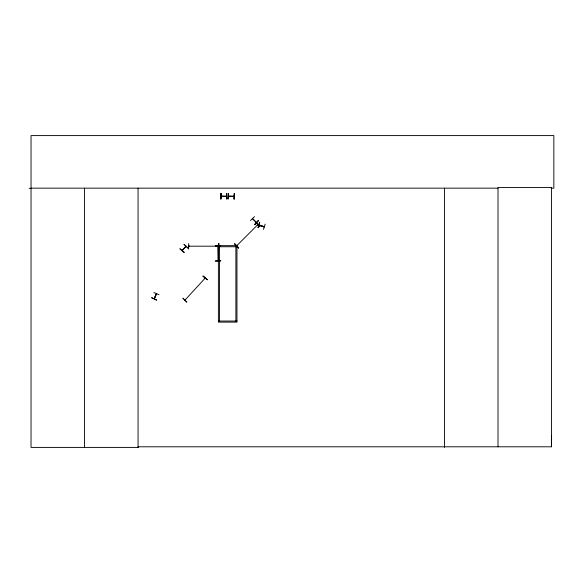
<?xml version="1.0" encoding="UTF-8"?>
<svg xmlns="http://www.w3.org/2000/svg" width="583" height="583" viewBox="0 0 583 583"><rect width="100%" height="100%" fill="white"/><g stroke="black" fill="none" stroke-linecap="round" stroke-linejoin="round"><path stroke-width="0.87" d="M551.124 188.156L553.85 188.156L553.85 135.591L31.03 135.591L31.03 447.409L138.142 447.409L138.069 446.797L551.525 446.797L551.605 435.523M154.429 298.766L156.528 293.679L154.203 298.751M182.122 250.42L185.875 246.383M204.633 278.426L205.048 277.967M256.498 222.466L252.556 218.53M258.101 227.691L259.792 222.378M263.662 226.729L264.332 226.685M263.443 229.425L265.199 224.134M257.926 224.863L257.526 225.227M217.845 246.004L218.1 260.798M151.718 297.716L156.747 300.143L151.704 297.753M154.225 298.693L156.295 293.664M159.006 294.714L153.876 292.535M221.088 196.172L226.656 196.369M185.882 246.463L182.304 250.508M184.898 299.881L185.277 299.465M236.727 245.662L237.223 245.523L236.858 245.931M188.797 246.164L189.344 246.376L188.761 246.15M179.885 248.897L184.111 252.526M187.945 248.096L183.922 244.233L187.996 248.037M203.059 276.16L207.373 279.694L203.088 276.131M204.677 278.382L205.012 278.011M186.786 302.096L182.865 298.117L186.8 302.074M205.158 278.142L185.044 300.012L185.379 299.669M256.068 222.604L259.836 226.721L256.083 222.582M237.084 245.392L236.727 245.749L257.781 224.695M257.387 225.089L257.715 224.732M250.508 220.556L254.458 216.628M254.516 224.564L258.422 220.593M264.237 226.59L259.056 224.936L259.566 225.133M264.194 226.86L259.071 225.206M189.227 246.405L188.841 246.412M233.972 196.427L228.514 196.172L234.089 196.172M256.36 222.604L252.483 218.771M188.71 243.497L188.666 249.072M218.501 246.186L188.783 246.186L189.227 246.157M219.164 245.8L215.185 245.953L220.76 245.931M29.15 188.375L31.03 188.367M31.03 188.156L498.013 188.156M226.656 193.483L226.736 199.058M228.514 193.483L228.208 199.058L228.478 193.483M221.146 196.172L226.598 196.172M218.385 246.74L236.96 246.74M218.385 321.036L236.96 321.036M264.143 226.889L259.012 225.213M180.038 248.722L184.25 252.366M203.11 276.102L207.235 279.847M255.893 222.779L259.858 226.692M234.767 243.905L238.709 247.841M551.525 446.797L551.525 187.551L498.013 187.551L498.013 446.797M444.494 188.156L444.494 447.409M235.875 246.74L235.875 321.036M234.162 193.483L234.162 199.058M226.94 193.483L226.94 199.058M221.008 193.483L221.008 199.058M219.47 246.74L219.47 321.036M138.062 188.156L138.062 447.409M84.55 188.156L84.55 447.409M259.566 222.305L258.138 227.705L259.566 222.305M234.774 243.898L238.52 248.037L234.774 243.898M258.4 220.563L254.676 224.725L258.4 220.563M218.851 243.497L218.574 249.072L218.822 243.497M220.76 260.892L215.193 261.024L220.76 260.849M221.088 193.483L220.775 199.058L221.052 193.483M234.395 193.483L234.126 199.058L234.395 193.483M236.96 245.662L218.385 245.662L218.385 322.115L236.96 322.115L236.96 245.662"/></g></svg>
